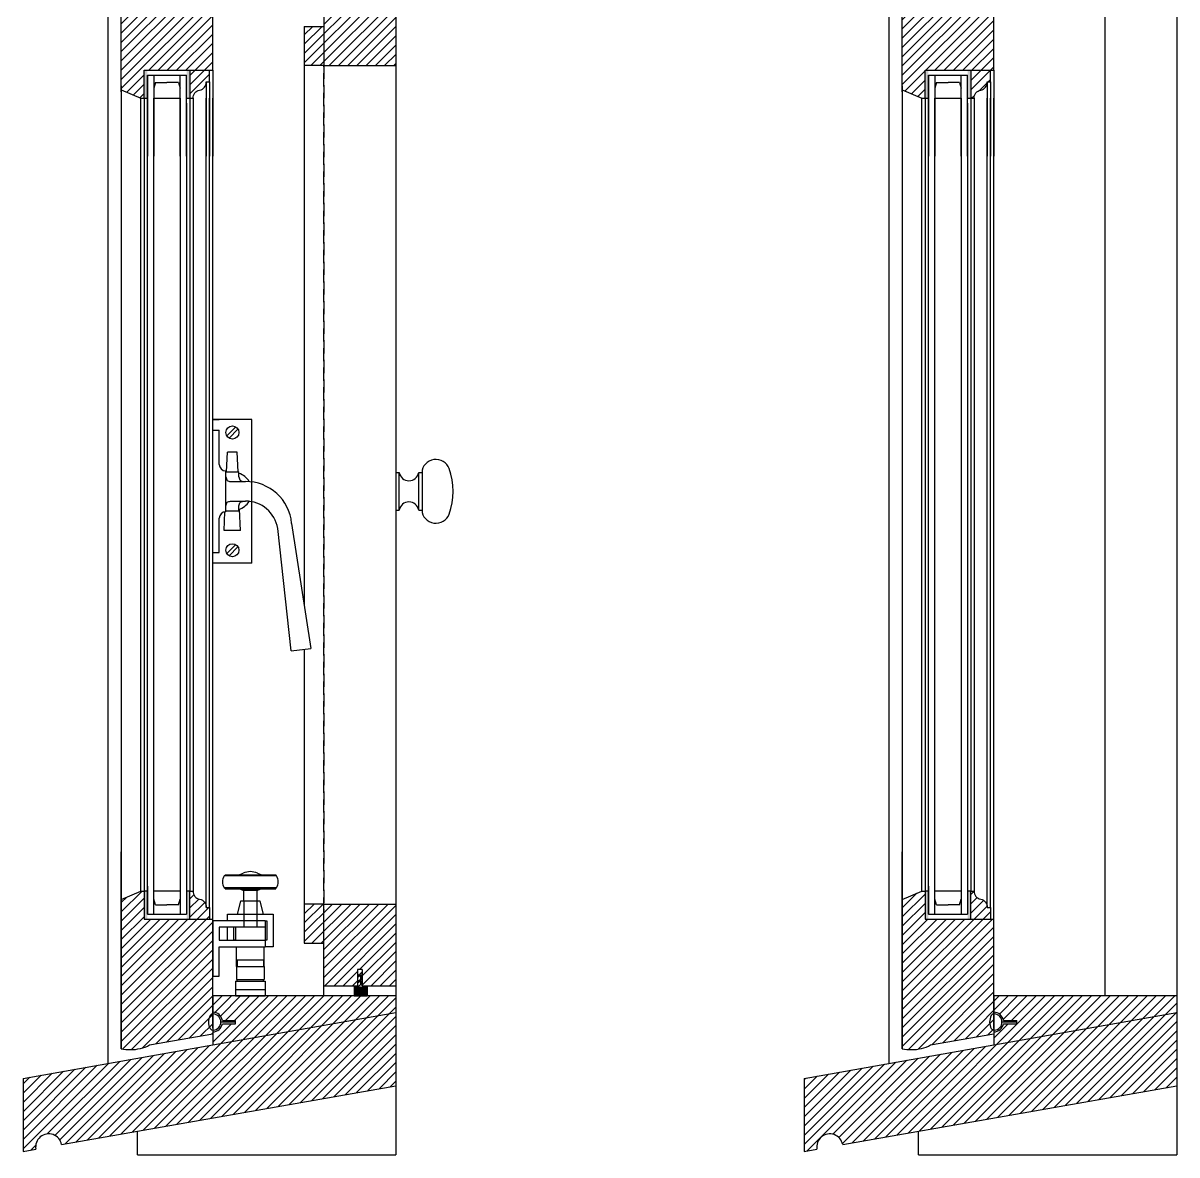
# Model space of a CAD drawing. Header units: inches. Extents: x 1985 to 11287, y 379 to 3234.
# Drawn here: x 9015.7 to 9037.75, y 1518.22 to 1539.85 of the extents above; entities that cross this region are included whole.
import ezdxf

# ---------------------------------------------------------------- set-up
doc = ezdxf.new("R2010")
doc.units = ezdxf.units.IN
doc.header["$MEASUREMENT"] = 0
doc.linetypes.add('HIDDEN', pattern=[0.375, 0.25, -0.125])
for name, color, linetype in [('glass 99', 6, 'CONTINUOUS'), ('glazing tape 99', 7, 'CONTINUOUS'), ('hardware 99', 94, 'CONTINUOUS'), ('hatch 99', 1, 'CONTINUOUS'), ('screen 99', 4, 'CONTINUOUS'), ('weatherstripping 99', 5, 'CONTINUOUS'), ('wood detail 99', 7, 'CONTINUOUS')]:
    doc.layers.add(name, color=color, linetype=linetype)
pattern_1 = [(45, (8568.73304, 1927.68147), (-0.088388348, 0.088388348), [])]

msp = doc.modelspace()

# ---------------------------------------------------------------- hatches: boundary and pattern name
at = {"layer": 'glazing tape 99'}
h = msp.add_hatch(color=256, dxfattribs=at)
h.paths.add_polyline_path([(9018.074104, 1538.415804), (9018.011604, 1538.415804), (9018.011604, 1538.951518), (9018.074104, 1538.951518)])
h.paths.add_polyline_path([(9018.886604, 1538.415804), (9018.824104, 1538.415804), (9018.824104, 1538.951518), (9018.886604, 1538.951518)])
h = msp.add_hatch(color=256, dxfattribs=at)
h.paths.add_polyline_path([(9033.002395, 1538.415804), (9032.939895, 1538.415804), (9032.939895, 1538.951518), (9033.002395, 1538.951518)])
h.paths.add_polyline_path([(9033.814895, 1538.415804), (9033.752395, 1538.415804), (9033.752395, 1538.951518), (9033.814895, 1538.951518)])
h = msp.add_hatch(color=256, dxfattribs=at)
h.paths.add_polyline_path([(9018.074104, 1523.265922), (9018.011604, 1523.265922), (9018.011604, 1522.730208), (9018.074104, 1522.730208)])
h.paths.add_polyline_path([(9018.886604, 1523.265922), (9018.824104, 1523.265922), (9018.824104, 1522.730208), (9018.886604, 1522.730208)])
h = msp.add_hatch(color=256, dxfattribs=at)
h.paths.add_polyline_path([(9033.002395, 1523.265922), (9032.939895, 1523.265922), (9032.939895, 1522.730208), (9033.002395, 1522.730208)])
h.paths.add_polyline_path([(9033.814895, 1523.265922), (9033.752395, 1523.265922), (9033.752395, 1522.730208), (9033.814895, 1522.730208)])
at = {"layer": 'hatch 99'}
h = msp.add_hatch(dxfattribs=at)
h.set_pattern_fill('ANSI31', color=256, style=0)
h.set_pattern_definition(pattern_1)
h.paths.add_polyline_path([(9019.324104, 1540.457113), (9018.13625, 1540.457113, 0.141972216), (9017.753908, 1540.539185, 0.035496617), (9017.574104, 1540.522118), (9017.574104, 1538.576518), (9017.949104, 1538.415804), (9018.011604, 1538.415804), (9018.011604, 1538.951518), (9019.324104, 1538.951518)])
h.paths.add_polyline_path([(9019.261604, 1538.951518), (9018.886604, 1538.951518), (9018.886604, 1538.415804), (9018.949104, 1538.415804, -0.375199902), (9019.074104, 1538.572054, 0.375199902), (9019.199104, 1538.728304), (9019.261604, 1538.728304)])
h = msp.add_hatch(dxfattribs=at)
h.set_pattern_fill('ANSI31', color=256, style=0)
h.set_pattern_definition(pattern_1)
h.paths.add_polyline_path([(9022.824104, 1540.603304), (9021.449104, 1540.603304), (9021.449104, 1539.040804), (9022.824104, 1539.040804)])
h.paths.add_polyline_path([(9021.449104, 1539.790804), (9021.074104, 1539.790804), (9021.074104, 1539.040804), (9021.449104, 1539.040804)])
h = msp.add_hatch(dxfattribs=at)
h.set_pattern_fill('ANSI31', color=256, style=0)
h.set_pattern_definition(pattern_1)
h.paths.add_polyline_path([(9034.252395, 1540.457113), (9033.064541, 1540.457113, 0.141972216), (9032.682199, 1540.539185, 0.035496617), (9032.502395, 1540.522118), (9032.502395, 1538.576518), (9032.877395, 1538.415804), (9032.939895, 1538.415804), (9032.939895, 1538.951518), (9034.252395, 1538.951518)])
h.paths.add_polyline_path([(9034.189895, 1538.951518), (9033.814895, 1538.951518), (9033.814895, 1538.415804), (9033.877395, 1538.415804, -0.375199902), (9034.002395, 1538.572054, 0.350781059), (9034.127395, 1538.715182), (9034.127395, 1538.728304), (9034.189895, 1538.728304)])
h = msp.add_hatch(dxfattribs=at)
h.set_pattern_fill('ANSI31', color=256, style=0)
h.set_pattern_definition(pattern_1)
h.paths.add_polyline_path([(9019.261604, 1522.953422), (9019.199104, 1522.953422), (9019.199104, 1522.966545, 0.350781055), (9019.074104, 1523.109672, -0.375199902), (9018.949104, 1523.265922), (9018.886604, 1523.265922), (9018.886604, 1522.730208), (9019.261604, 1522.730208)])
h.paths.add_polyline_path([(9019.324104, 1522.730208), (9018.011604, 1522.730208), (9018.011604, 1523.265922), (9017.949104, 1523.265922), (9017.574104, 1523.105208), (9017.574104, 1523.024851), (9017.574104, 1520.252166, 0.035496617), (9017.753908, 1520.2351, 0.12567906), (9018.116884, 1520.324714), (9019.324104, 1520.537579), (9019.324104, 1521.26197)])
h.paths.add_polyline_path([(9021.449104, 1523.018055), (9021.074104, 1523.018055), (9021.074104, 1522.268055), (9021.449104, 1522.268055)])
h.paths.add_polyline_path([(9022.824104, 1523.018055), (9021.449104, 1523.018055), (9021.449104, 1521.455555), (9022.088719, 1521.455555), (9022.088719, 1521.768051), (9022.182719, 1521.768051), (9022.182719, 1521.455555), (9022.824104, 1521.455555)])
h.paths.add_polyline_path([(9022.824104, 1520.941597), (9022.824104, 1521.26197), (9019.324104, 1521.26197), (9019.324104, 1520.94947, -0.365977382), (9019.508981, 1520.79322), (9019.761604, 1520.79322), (9019.761604, 1520.73072), (9019.508981, 1520.73072, -0.365977382), (9019.324104, 1520.57447), (9019.324104, 1520.324453)])
h.paths.add_polyline_path([(9022.824104, 1520.941597), (9019.324104, 1520.324453), (9015.699104, 1519.685268), (9015.699104, 1518.289056), (9015.943164, 1518.332091, -1), (9016.435568, 1518.418915), (9022.824104, 1519.545386)])
h = msp.add_hatch(dxfattribs=at)
h.set_pattern_fill('ANSI31', color=256, style=0)
h.set_pattern_definition(pattern_1)
h.paths.add_polyline_path([(9034.252395, 1522.730208), (9032.939895, 1522.730208), (9032.939895, 1523.265922), (9032.877395, 1523.265922), (9032.502395, 1523.105208), (9032.502395, 1523.024851), (9032.502395, 1520.252166, 0.035496617), (9032.682199, 1520.2351, 0.12567906), (9033.045174, 1520.324714), (9034.252395, 1520.537579), (9034.252395, 1521.26197)])
h.paths.add_polyline_path([(9034.189895, 1522.953422), (9034.127395, 1522.953422), (9034.127395, 1522.966545, 0.350781055), (9034.002395, 1523.109672, -0.375199902), (9033.877395, 1523.265922), (9033.814895, 1523.265922), (9033.814895, 1522.730208), (9034.189895, 1522.730208)])
h.paths.add_polyline_path([(9037.752395, 1520.941597), (9037.752395, 1521.26197), (9034.252395, 1521.26197), (9034.252395, 1520.94947, -0.365977382), (9034.437272, 1520.79322), (9034.689895, 1520.79322), (9034.689895, 1520.73072), (9034.437272, 1520.73072, -0.365977382), (9034.252395, 1520.57447), (9034.252395, 1520.324453)])
h.paths.add_polyline_path([(9037.752395, 1520.941597), (9034.252395, 1520.324453), (9030.627395, 1519.685268), (9030.627395, 1518.289056), (9030.871455, 1518.332091, -1), (9031.363859, 1518.418915), (9037.752395, 1519.545386)])
at = {"layer": 'weatherstripping 99'}
msp.add_hatch(color=256, dxfattribs=at).paths.add_polyline_path([(9022.026219, 1521.424551), (9022.026219, 1521.455524), (9022.12174, 1521.455543), (9022.151467, 1521.489133), (9022.151468, 1521.548926), (9022.089219, 1521.50539), (9022.089219, 1521.533687), (9022.151468, 1521.577223), (9022.151468, 1521.656112), (9022.089219, 1521.612576), (9022.089219, 1521.640873), (9022.167968, 1521.707397), (9022.18272, 1521.707397), (9022.18272, 1521.455555), (9022.276219, 1521.455573), (9022.276219, 1521.424551)])
h = msp.add_hatch(dxfattribs=at)
h.set_pattern_fill('ANSI36', color=256, scale=0.125, angle=405, style=0)
h.set_pattern_definition([(270, (10612.248171, 1333.632142), (-0.015625, -0.02734375), [0.0390625, -0.0078125, 0, -0.0078125])])
h.paths.add_polyline_path([(9022.026219, 1521.270111), (9022.026219, 1521.424551), (9022.276219, 1521.424551), (9022.276219, 1521.257009)])

# ---------------------------------------------------------------- linework, layer by layer
at = {"layer": 'glass 99'}
for p, q in [((9018.074104, 1538.857768), (9018.074104, 1537.308686)), ((9018.074104, 1538.322054), (9018.074104, 1538.857768)), ((9018.074104, 1538.857768), (9018.824104, 1538.857768)), ((9018.199104, 1538.857768), (9018.199104, 1537.308686)), ((9018.229095, 1538.715899), (9018.199104, 1538.608116)), ((9018.229095, 1538.715899), (9018.449104, 1538.715899)), ((9018.669113, 1538.715899), (9018.449104, 1538.715899)), ((9018.669113, 1538.715899), (9018.699104, 1538.608116)), ((9018.699104, 1537.308686), (9018.699104, 1538.857768)), ((9018.824104, 1537.308686), (9018.824104, 1538.857768)), ((9033.002395, 1538.857768), (9033.002395, 1537.308686)), ((9033.002395, 1538.322054), (9033.002395, 1538.857768)), ((9033.002395, 1538.857768), (9033.752395, 1538.857768)), ((9033.127395, 1538.857768), (9033.127395, 1537.308686)), ((9033.157386, 1538.715899), (9033.127395, 1538.608116)), ((9033.157386, 1538.715899), (9033.377395, 1538.715899)), ((9033.597403, 1538.715899), (9033.377395, 1538.715899)), ((9033.597403, 1538.715899), (9033.627395, 1538.608116)), ((9033.627395, 1537.308686), (9033.627395, 1538.857768)), ((9033.752395, 1537.308686), (9033.752395, 1538.857768)), ((9018.074104, 1522.823958), (9018.074104, 1538.322054)), ((9018.199104, 1522.823958), (9018.199104, 1538.415804)), ((9018.199104, 1538.415804), (9018.699104, 1538.415804)), ((9018.699104, 1538.415804), (9018.699104, 1522.823958)), ((9018.824104, 1538.322054), (9018.824104, 1522.823958)), ((9033.002395, 1522.823958), (9033.002395, 1538.322054)), ((9033.127395, 1522.823958), (9033.127395, 1538.415804)), ((9033.127395, 1538.415804), (9033.627395, 1538.415804)), ((9033.627395, 1538.415804), (9033.627395, 1522.823958)), ((9033.752395, 1538.322054), (9033.752395, 1522.823958)), ((9018.074104, 1523.359672), (9018.074104, 1522.823958)), ((9018.699104, 1523.265922), (9018.199104, 1523.265922)), ((9033.002395, 1523.359672), (9033.002395, 1522.823958)), ((9033.627395, 1523.265922), (9033.127395, 1523.265922)), ((9018.229095, 1523.001542), (9018.199104, 1523.109325)), ((9018.229095, 1523.001542), (9018.449104, 1523.001542)), ((9018.669113, 1523.001542), (9018.449104, 1523.001542)), ((9018.669113, 1523.001542), (9018.699104, 1523.109325)), ((9033.157386, 1523.001542), (9033.127395, 1523.109325)), ((9033.157386, 1523.001542), (9033.377395, 1523.001542)), ((9033.597403, 1523.001542), (9033.377395, 1523.001542)), ((9033.597403, 1523.001542), (9033.627395, 1523.109325)), ((9018.074104, 1522.823958), (9018.824104, 1522.823958)), ((9033.002395, 1522.823958), (9033.752395, 1522.823958))]:
    msp.add_line(p, q, dxfattribs=at)
at = {"layer": 'hardware 99', "color": 94}
for p, q in [((9019.324104, 1529.5294), (9019.324104, 1532.2794)), ((9020.074104, 1532.2794), (9019.324104, 1532.2794)), ((9019.324104, 1532.2794), (9019.449104, 1532.2794)), ((9020.074104, 1529.5294), (9020.074104, 1532.2794)), ((9019.324104, 1532.0759), (9019.449104, 1532.0759)), ((9019.449104, 1531.4199), (9019.449104, 1532.0759)), ((9019.762589, 1532.137079), (9019.591425, 1531.965915)), ((9019.806783, 1532.092884), (9019.635619, 1531.921721)), ((9019.589916, 1531.2794), (9019.605604, 1531.6544)), ((9019.792604, 1531.6544), (9019.605604, 1531.6544)), ((9019.808291, 1531.2794), (9019.792604, 1531.6544)), ((9019.574104, 1530.5139), (9019.574104, 1531.2949)), ((9019.574104, 1531.2794), (9019.824104, 1531.2794)), ((9019.824104, 1531.180781), (9019.824104, 1531.2794)), ((9022.824104, 1531.26375), (9022.886604, 1531.26375)), ((9022.886604, 1530.54505), (9022.886604, 1531.26375)), ((9023.261604, 1530.54505), (9023.261604, 1531.26375)), ((9023.261604, 1531.26375), (9023.324104, 1531.26375)), ((9023.324104, 1531.26375), (9023.324104, 1530.54505)), ((9019.662497, 1531.0919), (9019.949104, 1531.0919)), ((9019.542854, 1530.1544), (9019.557849, 1530.512838)), ((9019.574104, 1530.5294), (9019.824104, 1530.5294)), ((9019.662497, 1530.7169), (9019.949104, 1530.7169)), ((9019.824104, 1530.5294), (9019.824104, 1530.628019)), ((9019.855354, 1530.1544), (9019.838155, 1530.565522)), ((9022.824104, 1530.54505), (9022.886604, 1530.54505)), ((9023.261604, 1530.54505), (9023.324104, 1530.54505)), ((9019.449104, 1529.7329), (9019.449104, 1530.3889)), ((9020.832439, 1530.292512), (9021.199104, 1527.899804)), ((9019.855354, 1530.1544), (9019.542854, 1530.1544)), ((9020.824104, 1527.859451), (9020.565842, 1530.193185)), ((9019.762589, 1529.887079), (9019.591425, 1529.715915)), ((9019.806783, 1529.842884), (9019.635619, 1529.671721)), ((9019.324104, 1529.7329), (9019.449104, 1529.7329)), ((9020.074104, 1529.5294), (9019.324104, 1529.5294)), ((9020.824104, 1527.859451), (9021.199104, 1527.899804)), ((9020.542854, 1523.558845), (9019.542854, 1523.558845)), ((9019.558479, 1523.57447), (9020.527229, 1523.57447)), ((9019.558479, 1523.57447), (9019.558479, 1523.558845)), ((9020.527229, 1523.57447), (9020.527229, 1523.558845)), ((9020.542854, 1523.32447), (9019.542854, 1523.32447)), ((9019.558479, 1523.308845), (9019.558479, 1523.32447)), ((9019.558479, 1523.308845), (9020.527229, 1523.308845)), ((9020.17907, 1523.277595), (9019.906638, 1523.277595)), ((9020.527229, 1523.308845), (9020.527229, 1523.32447)), ((9019.917854, 1523.07447), (9019.917854, 1522.57447)), ((9020.167854, 1523.07447), (9020.167854, 1522.57447)), ((9019.449104, 1522.69947), (9019.324104, 1522.69947)), ((9020.324104, 1522.69947), (9019.449104, 1522.69947)), ((9020.324104, 1522.57447), (9019.449104, 1522.57447)), ((9019.761604, 1522.57447), (9019.761604, 1522.32447)), ((9020.324104, 1522.69947), (9020.324104, 1522.57447)), ((9020.324104, 1522.57447), (9020.324104, 1522.32447)), ((9019.449104, 1522.19947), (9020.324104, 1522.19947)), ((9019.777229, 1521.82447), (9019.777229, 1522.19947)), ((9020.308479, 1521.82447), (9020.308479, 1522.19947)), ((9020.324104, 1522.32447), (9020.324104, 1522.19947)), ((9019.792854, 1521.94947), (9020.292854, 1521.94947)), ((9019.792854, 1521.94947), (9019.792854, 1521.82447)), ((9020.292854, 1521.94947), (9020.292854, 1521.82447)), ((9019.777229, 1521.82447), (9020.308479, 1521.82447)), ((9019.777229, 1521.82447), (9019.777229, 1521.57447)), ((9020.308479, 1521.82447), (9020.308479, 1521.57447)), ((9019.761604, 1521.54322), (9020.324104, 1521.54322)), ((9019.761604, 1521.54322), (9019.761604, 1521.26197)), ((9019.777229, 1521.57447), (9020.308479, 1521.57447)), ((9019.792854, 1521.54322), (9019.792854, 1521.57447)), ((9020.292854, 1521.54322), (9020.292854, 1521.57447)), ((9020.324104, 1521.54322), (9020.324104, 1521.26197)), ((9019.761604, 1521.38697), (9020.324104, 1521.38697)), ((9019.761604, 1521.26197), (9020.324104, 1521.26197))]:
    msp.add_line(p, q, dxfattribs=at)
for points in [[(9019.917854, 1523.07447), (9019.917854, 1523.277595)], [(9020.167854, 1523.277595), (9020.167854, 1523.07447)], [(9020.292854, 1522.82447), (9020.230354, 1523.07447), (9019.855354, 1523.07447), (9019.792854, 1522.82447)], [(9019.605354, 1522.69947), (9019.605354, 1522.82447), (9020.480354, 1522.82447), (9020.480354, 1522.19947), (9020.324104, 1522.19947)], [(9020.324104, 1522.69947), (9019.324104, 1522.69947), (9019.324104, 1521.63697), (9019.449104, 1521.63697), (9019.449104, 1522.19947)], [(9019.449104, 1522.57447), (9019.449104, 1522.32447), (9020.324104, 1522.32447)], [(9019.605354, 1522.32447), (9019.605354, 1522.57447)], [(9019.761604, 1522.32447), (9019.730354, 1522.32447), (9019.730354, 1522.57447)], [(9020.324104, 1522.69947), (9020.355354, 1522.69947), (9020.355354, 1522.32447), (9020.324104, 1522.32447)]]:
    msp.add_lwpolyline(points, dxfattribs=at)
for centre in [(9019.699104, 1532.0294), (9019.699104, 1529.7794)]:
    msp.add_circle(centre, 0.125, dxfattribs=at)
for centre, radius, start, end in [((9019.574104, 1531.4199), 0.125, 180, 270), ((9019.712776, 1530.9044), 0.361328, 30.749776, 72.0547468), ((9023.074104, 1531.298125), 0.190625, 190.3888578, 349.6111422), ((9022.596791, 1530.9044), 1.321014, 340.7339512, 19.2685604), ((9019.956041, 1530.211823), 0.880105, 5.2603349, 90.4515891), ((9019.574104, 1530.3889), 0.125, 90, 180), ((9019.712776, 1530.9044), 0.361328, 287.9452532, 328.0055178), ((9019.949104, 1530.0919), 0.625, 9.3262499, 90), ((9023.074104, 1530.510675), 0.190625, 10.3888578, 169.6111422), ((9019.746956, 1523.441658), 0.235352, 150.1371656, 209.8628344), ((9019.770423, 1523.88697), 0.3125, 270, 295.8419328), ((9020.042854, 1523.32447), 0.3125, 64.1580672, 115.8419328), ((9020.315285, 1523.88697), 0.3125, 244.1580672, 270), ((9020.338752, 1523.441658), 0.235352, 330.1371656, 29.8628344), ((9019.770423, 1522.996345), 0.3125, 64.1580672, 90), ((9020.315285, 1522.996345), 0.3125, 90, 115.8419328)]:
    msp.add_arc(centre, radius, start, end, dxfattribs=at)
for centre, start_param, end_param in [((9023.590354, 1531.26375), 3.45291961, 6.283185307), ((9023.590354, 1530.54505), 0, 2.830500068)]:
    msp.add_ellipse(centre, major_axis=(-0.26625, 0), ratio=0.938967136, start_param=start_param, end_param=end_param, dxfattribs=at)
for points in [[(9019.574104, 1531.180781), (9019.602705, 1531.113806), (9019.662497, 1531.0919)], [(9019.824104, 1531.180781), (9019.852705, 1531.113806), (9019.912497, 1531.0919)], [(9019.574104, 1530.628019), (9019.602705, 1530.694994), (9019.662497, 1530.7169)], [(9019.824104, 1530.628019), (9019.852705, 1530.694994), (9019.912497, 1530.7169)]]:
    msp.add_spline(points, degree=3, dxfattribs=at)
at = {"layer": 'screen 99', "color": 4, "linetype": 'HIDDEN'}
for p, q in [((9021.449104, 1522.893055), (9021.449104, 1539.040804)), ((9021.449104, 1539.040804), (9021.449104, 1522.893055))]:
    msp.add_line(p, q, dxfattribs=at)
at = {"layer": 'weatherstripping 99'}
for p, q in [((9022.167968, 1521.707397), (9022.089219, 1521.640873)), ((9022.167968, 1521.707397), (9022.182719, 1521.707397)), ((9022.18272, 1521.707397), (9022.167968, 1521.707397)), ((9022.18272, 1521.455555), (9022.18272, 1521.707397)), ((9022.151468, 1521.656112), (9022.089219, 1521.612576)), ((9022.089219, 1521.640873), (9022.089219, 1521.612576)), ((9022.151468, 1521.577223), (9022.089219, 1521.533687)), ((9022.151468, 1521.548926), (9022.089219, 1521.50539)), ((9022.089219, 1521.533687), (9022.089219, 1521.50539)), ((9022.12174, 1521.455543), (9022.151467, 1521.489133)), ((9022.151467, 1521.489133), (9022.151468, 1521.548926)), ((9022.151468, 1521.577223), (9022.151468, 1521.656112)), ((9022.026219, 1521.455524), (9022.12174, 1521.455543)), ((9022.026219, 1521.455524), (9022.026219, 1521.257009)), ((9022.276219, 1521.424551), (9022.026219, 1521.424551)), ((9022.276219, 1521.257009), (9022.026219, 1521.257009)), ((9022.18272, 1521.455555), (9022.276219, 1521.455573)), ((9022.276219, 1521.455573), (9022.276219, 1521.257009)), ((9019.761604, 1520.76197), (9019.480354, 1520.76197)), ((9034.689895, 1520.76197), (9034.408645, 1520.76197))]:
    msp.add_line(p, q, dxfattribs=at)
for centre, radius, start, end in [((9019.493492, 1520.76197), 0.25, 150.0887142, 209.9112858), ((9019.330967, 1520.855469), 0.0625, 85.8019524, 150.0887142), ((9019.324104, 1520.76197), 0.15625, 274.1980476, 85.8019524), ((9034.421782, 1520.76197), 0.25, 150.0887142, 209.9112858), ((9034.259257, 1520.855469), 0.0625, 85.8019524, 150.0887142), ((9034.252395, 1520.76197), 0.15625, 274.1980476, 85.8019524), ((9019.330967, 1520.668472), 0.0625, 209.9112858, 274.1980476), ((9034.259257, 1520.668472), 0.0625, 209.9112858, 274.1980476)]:
    msp.add_arc(centre, radius, start, end, dxfattribs=at)
at = {"layer": 'wood detail 99'}
for p, q in [((9017.324104, 1519.971799), (9017.324104, 1540.665804)), ((9021.449104, 1540.665804), (9021.449104, 1539.040804)), ((9022.824104, 1540.665804), (9022.824104, 1518.222934)), ((9032.252395, 1519.971799), (9032.252395, 1540.665804)), ((9036.377395, 1540.665804), (9036.377395, 1521.26197)), ((9037.752395, 1540.665804), (9037.752395, 1518.222934)), ((9017.574104, 1538.540804), (9017.574104, 1540.522118)), ((9019.324104, 1538.951518), (9019.324104, 1540.457113)), ((9032.502395, 1538.540804), (9032.502395, 1540.522118)), ((9034.252395, 1538.951518), (9034.252395, 1540.457113)), ((9021.074104, 1539.790804), (9021.449104, 1539.790804)), ((9021.074104, 1539.790804), (9021.074104, 1528.715503)), ((9018.011604, 1538.415804), (9018.011604, 1538.951518)), ((9019.324104, 1538.951518), (9019.324104, 1537.308686)), ((9021.449104, 1539.040804), (9021.074104, 1539.040804)), ((9021.449104, 1539.040804), (9022.824104, 1539.040804)), ((9032.939895, 1538.415804), (9032.939895, 1538.951518)), ((9034.252395, 1538.951518), (9034.252395, 1537.308686)), ((9019.199104, 1538.728304), (9019.199104, 1537.308686)), ((9019.261604, 1538.728304), (9019.261604, 1537.308686)), ((9034.127395, 1538.728304), (9034.127395, 1537.308686)), ((9034.189895, 1538.728304), (9034.189895, 1537.308686)), ((9017.574104, 1538.656876), (9017.574104, 1537.308686)), ((9017.574104, 1538.540804), (9017.574104, 1523.105208)), ((9032.502395, 1538.656876), (9032.502395, 1537.308686)), ((9032.502395, 1538.540804), (9032.502395, 1523.105208)), ((9017.949104, 1523.265922), (9017.949104, 1538.415804)), ((9017.949104, 1538.415804), (9018.074104, 1538.415804)), ((9018.011604, 1538.415804), (9018.011604, 1523.265922)), ((9018.824104, 1538.415804), (9018.949104, 1538.415804)), ((9018.886604, 1538.415804), (9018.886604, 1523.265922)), ((9018.949104, 1538.415804), (9018.949104, 1523.265922)), ((9019.199104, 1522.953422), (9019.199104, 1538.415804)), ((9019.261604, 1522.953422), (9019.261604, 1538.415804)), ((9019.324104, 1522.730208), (9019.324104, 1538.415804)), ((9032.877395, 1523.265922), (9032.877395, 1538.415804)), ((9032.877395, 1538.415804), (9033.002395, 1538.415804)), ((9032.939895, 1538.415804), (9032.939895, 1523.265922)), ((9033.752395, 1538.415804), (9033.877395, 1538.415804)), ((9033.814895, 1538.415804), (9033.814895, 1523.265922)), ((9033.877395, 1538.415804), (9033.877395, 1523.265922)), ((9034.127395, 1522.953422), (9034.127395, 1538.415804)), ((9034.189895, 1522.953422), (9034.189895, 1538.415804)), ((9034.252395, 1522.730208), (9034.252395, 1538.415804)), ((9021.074104, 1527.886353), (9021.074104, 1522.268055)), ((9017.574104, 1523.024851), (9017.574104, 1524.015634)), ((9032.502395, 1523.024851), (9032.502395, 1524.015634)), ((9017.949104, 1523.265922), (9018.011604, 1523.265922)), ((9018.074104, 1523.265922), (9018.011604, 1523.265922)), ((9018.011604, 1523.265922), (9018.011604, 1522.730208)), ((9018.886604, 1523.265922), (9018.824104, 1523.265922)), ((9032.877395, 1523.265922), (9032.939895, 1523.265922)), ((9033.002395, 1523.265922), (9032.939895, 1523.265922)), ((9032.939895, 1523.265922), (9032.939895, 1522.730208)), ((9033.814895, 1523.265922), (9033.752395, 1523.265922)), ((9017.574104, 1523.147076), (9017.574104, 1520.252166)), ((9017.574104, 1520.252166), (9017.574104, 1523.147076)), ((9021.449104, 1523.018055), (9021.074104, 1523.018055)), ((9021.449104, 1521.268055), (9021.449104, 1523.018055)), ((9021.449104, 1523.018055), (9022.824104, 1523.018055)), ((9032.502395, 1523.147076), (9032.502395, 1520.252166)), ((9032.502395, 1520.252166), (9032.502395, 1523.147076)), ((9021.449104, 1521.268055), (9021.449104, 1522.893055)), ((9019.324104, 1520.6481), (9019.324104, 1522.730208)), ((9019.324104, 1522.38697), (9019.324104, 1522.57447)), ((9034.252395, 1520.6481), (9034.252395, 1522.730208)), ((9034.252395, 1522.38697), (9034.252395, 1522.57447)), ((9021.074104, 1522.268055), (9021.449104, 1522.268055)), ((9022.088719, 1521.768051), (9022.088719, 1521.455555)), ((9022.182719, 1521.768051), (9022.182719, 1521.455555)), ((9022.182719, 1521.457397), (9022.182719, 1521.707397)), ((9019.324104, 1521.26197), (9019.324104, 1520.324453)), ((9022.824104, 1521.26197), (9019.324104, 1521.26197)), ((9021.449104, 1521.455555), (9022.088719, 1521.455555)), ((9022.182719, 1521.455555), (9022.824104, 1521.455555)), ((9034.252395, 1521.26197), (9034.252395, 1520.324453)), ((9037.752395, 1521.26197), (9034.252395, 1521.26197)), ((9035.877395, 1521.26197), (9035.252395, 1521.26197)), ((9019.324104, 1520.324453), (9022.824104, 1520.941597)), ((9034.252395, 1520.324453), (9037.752395, 1520.941597)), ((9018.116884, 1520.324714), (9019.324104, 1520.537579)), ((9033.045174, 1520.324714), (9034.252395, 1520.537579)), ((9015.699104, 1519.685268), (9019.324104, 1520.324453)), ((9030.627395, 1519.685268), (9034.252395, 1520.324453)), ((9015.699104, 1519.685268), (9015.699104, 1518.289056)), ((9016.435568, 1518.418915), (9022.824104, 1519.545386)), ((9030.627395, 1519.685268), (9030.627395, 1518.289056)), ((9031.363859, 1518.418915), (9037.752395, 1519.545386)), ((9017.886604, 1518.222934), (9017.886604, 1518.674771)), ((9032.814895, 1518.222934), (9032.814895, 1518.674771)), ((9015.699104, 1518.289056), (9015.943164, 1518.332091)), ((9017.886604, 1518.222934), (9022.824104, 1518.222934)), ((9030.627395, 1518.289056), (9030.871455, 1518.332091)), ((9032.814895, 1518.222934), (9037.752395, 1518.222934))]:
    msp.add_line(p, q, dxfattribs=at)
at = {"layer": 'wood detail 99', "color": 7}
for p, q in [((9018.011604, 1538.951518), (9019.324104, 1538.951518)), ((9032.939895, 1538.951518), (9034.252395, 1538.951518)), ((9017.574104, 1538.576518), (9017.949104, 1538.415804)), ((9032.502395, 1538.576518), (9032.877395, 1538.415804)), ((9017.574104, 1523.105208), (9017.949104, 1523.265922)), ((9032.502395, 1523.105208), (9032.877395, 1523.265922)), ((9018.011604, 1522.730208), (9019.324104, 1522.730208)), ((9032.939895, 1522.730208), (9034.252395, 1522.730208)), ((9022.182719, 1521.768051), (9022.088719, 1521.768051)), ((9019.508981, 1520.79322), (9019.761604, 1520.79322)), ((9019.508981, 1520.73072), (9019.761604, 1520.73072)), ((9019.761604, 1520.73072), (9019.761604, 1520.79322)), ((9034.437272, 1520.79322), (9034.689895, 1520.79322)), ((9034.437272, 1520.73072), (9034.689895, 1520.73072)), ((9034.689895, 1520.73072), (9034.689895, 1520.79322))]:
    msp.add_line(p, q, dxfattribs=at)
for points in [[(9018.886604, 1538.951518), (9018.886604, 1538.415804), (9018.949104, 1538.415804, -0.375199902), (9019.074104, 1538.572054, 0.375199902), (9019.199104, 1538.728304), (9019.261604, 1538.728304), (9019.261604, 1538.951518)], [(9033.814895, 1538.951518), (9033.814895, 1538.415804), (9033.877395, 1538.415804, -0.375199902), (9034.002395, 1538.572054, 0.375199902), (9034.127395, 1538.728304), (9034.189895, 1538.728304), (9034.189895, 1538.951518)], [(9018.886604, 1522.730208), (9018.886604, 1523.265922), (9018.949104, 1523.265922, 0.375199902), (9019.074104, 1523.109672, -0.375199902), (9019.199104, 1522.953422), (9019.261604, 1522.953422), (9019.261604, 1522.730208)], [(9033.814895, 1522.730208), (9033.814895, 1523.265922), (9033.877395, 1523.265922, 0.375199902), (9034.002395, 1523.109672, -0.375199902), (9034.127395, 1522.953422), (9034.189895, 1522.953422), (9034.189895, 1522.730208)]]:
    msp.add_lwpolyline(points, format="xyb", dxfattribs=at)
for centre, start, end in [((9019.324104, 1520.76197), 9.5940682, 90), ((9034.252395, 1520.76197), 9.5940682, 90), ((9019.324104, 1520.76197), 270, 350.4059318), ((9034.252395, 1520.76197), 270, 350.4059318)]:
    msp.add_arc(centre, 0.1875, start, end, dxfattribs=at)
at = {"layer": 'wood detail 99'}
for centre, radius, start, end in [((9017.784051, 1521.508385), 1.273642, 260.5120581, 268.6438691), ((9017.759952, 1520.990531), 0.755455, 269.5416337, 298.194921), ((9032.712342, 1521.508385), 1.273642, 260.5120581, 268.6438691), ((9032.688242, 1520.990531), 0.755455, 269.5416337, 298.194921), ((9016.189366, 1518.375503), 0.25, 10, 190), ((9031.117657, 1518.375503), 0.25, 10, 190)]:
    msp.add_arc(centre, radius, start, end, dxfattribs=at)

doc.saveas('drawing.dxf')
